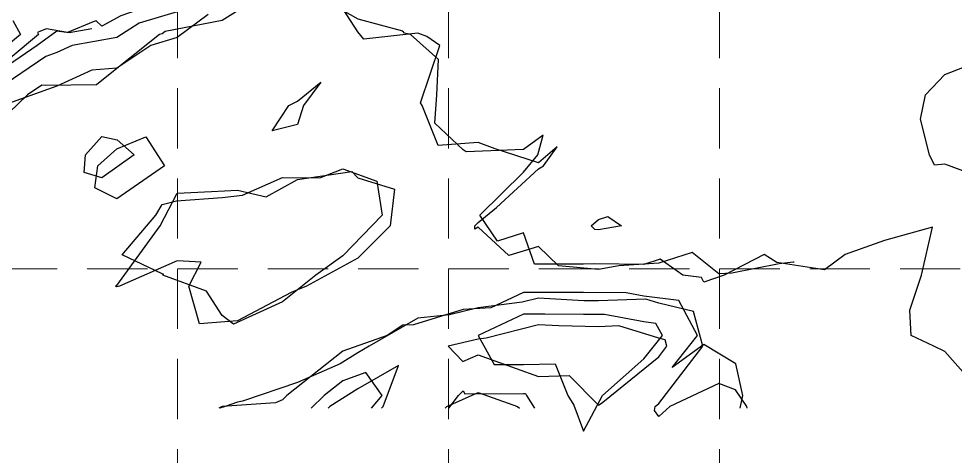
# Model space of a CAD drawing. Header units: inches. Extents: x 2468851 to 2474620, y 7110473 to 7114082.
# Drawn here: x 2470602.4 to 2470913.5, y 7111224.9 to 7111370.3 of the extents above; entities that cross this region are included whole.
import ezdxf

# ---------------------------------------------------------------- set-up
doc = ezdxf.new("R2010")
doc.units = ezdxf.units.IN
doc.header["$MEASUREMENT"] = 0
doc.linetypes.add('HIDDEN', pattern=[0.375, 0.25, -0.125])
for name, color, linetype in [('CONTOURS-MAJ', 250, 'Continuous'), ('CONTOURS-MIN', 250, 'Continuous'), ('GRID', 254, 'HIDDEN'), ('SODDED LOT', 2, 'Continuous')]:
    doc.layers.add(name, color=color, linetype=linetype)

msp = doc.modelspace()

# ---------------------------------------------------------------- hatches: boundary and pattern name
at = {"layer": 'SODDED LOT'}
h = msp.add_hatch(dxfattribs=at)
h.set_pattern_fill('ANSI31', color=256, scale=40, style=0)
edge = h.paths.add_edge_path()
edge.add_line((2471878.14, 7111617.81), (2471733.92, 7111616.99))
edge.add_line((2471733.92, 7111616.99), (2471734.18, 7111508.06))
edge.add_line((2471734.18, 7111508.06), (2471859.31, 7111508.34))
edge.add_arc((2471859.27, 7111527.78), 19.44, 270.1281, 365.8334)
edge.add_line((2471878.6, 7111529.75), (2471878.43, 7111615.84))
edge.add_line((2471878.43, 7111615.84), (2471878.14, 7111617.81))
h.paths.add_polyline_path([(2471515.94, 7111475.91), (2471516.13, 7111331.66), (2471426.75, 7111331.66), (2471425.57, 7111475.63)])
h.paths.add_polyline_path([(2471163.92, 7111825.55), (2471163.11, 7111970.3), (2471074.78, 7111968.28), (2471074.38, 7111826.35)])
h.paths.add_polyline_path([(2470983.7, 7111825.12), (2470983.24, 7111969.87), (2470894.17, 7111968.95), (2470894.63, 7111825.58)])
h.paths.add_polyline_path([(2470462.54, 7111834), (2470614.22, 7111834.65), (2470616.16, 7111789.71), (2470750.69, 7111790.68), (2470751.01, 7111702.42), (2470616.8, 7111702.42), (2470615.83, 7111759), (2470605.81, 7111757.38), (2470463.51, 7111758.67)])
h.paths.add_polyline_path([(2470113.06, 7111496.01), (2470072.97, 7111368.32), (2470108.65, 7111357.77), (2470153.2, 7111347.74), (2470207.79, 7111335.38), (2470236.95, 7111331.19), (2470298.11, 7111325.02), (2470314.47, 7111323.88), (2470322.8, 7111457.64), (2470251.12, 7111464.45), (2470181.78, 7111477.77)])
h.paths.add_polyline_path([(2469651.46, 7111700.86), (2469516.57, 7111699.32), (2469517.53, 7111609.54), (2469562.54, 7111591.28), (2469580.04, 7111585.32), (2469605.81, 7111578.2), (2469620.57, 7111574.84), (2469632.5, 7111573.42), (2469636.94, 7111573.89), (2469641.49, 7111575.41), (2469645.37, 7111578.15), (2469648.39, 7111581.55), (2469651.14, 7111586.66), (2469652.37, 7111591.68), (2469652.18, 7111601.14)])
edge = h.paths.add_edge_path()
edge.add_line((2470431.89, 7111667.04), (2470417.42, 7111666.88))
edge.add_line((2470417.42, 7111666.88), (2470297.6, 7111666.45))
edge.add_line((2470297.6, 7111666.45), (2470297.94, 7111491.19))
edge.add_line((2470297.94, 7111491.19), (2470338, 7111488.45))
edge.add_line((2470338, 7111488.45), (2470383.55, 7111487.7))
edge.add_line((2470383.55, 7111487.7), (2470414.18, 7111488.82))
edge.add_arc((2470413.48, 7111507.87), 19.06, 272.1037, 359.9465)
edge.add_line((2470432.54, 7111507.85), (2470431.94, 7111665.77))
edge.add_line((2470431.94, 7111665.77), (2470431.89, 7111667.04))
h.paths.add_polyline_path([(2470001.06, 7111707.22), (2470149.45, 7111666.19), (2470148.76, 7111841.57), (2470001.33, 7111840.86)])
edge = h.paths.add_edge_path()
edge.add_line((2469778.45, 7111705.57), (2469682.37, 7111705.53))
edge.add_line((2469682.37, 7111705.53), (2469683.62, 7111588.73))
edge.add_arc((2469701.77, 7111588.93), 18.15, 180.6134, 277.0441)
edge.add_line((2469703.99, 7111570.92), (2469779.71, 7111571.39))
edge.add_line((2469779.71, 7111571.39), (2469779.64, 7111586.31))
edge.add_line((2469779.64, 7111586.31), (2469778.45, 7111705.57))
h.paths.add_polyline_path([(2470015.75, 7112006.16), (2470015.99, 7111872), (2470095.33, 7111872.74), (2470094.59, 7112006.9), (2470099.29, 7112006.9), (2470098.86, 7112141.12), (2470021.38, 7112140.9), (2470020.72, 7112007.15)])
h.paths.add_polyline_path([(2469776.58, 7112005.55), (2469856.02, 7112005.8), (2469856.49, 7111871.77), (2469777.08, 7111871.31), (2469777.08, 7111885.96)])
edge = h.paths.add_edge_path()
edge.add_line((2469786.45, 7112005.92), (2469785.68, 7112140.02))
edge.add_line((2469785.68, 7112140.02), (2469713.34, 7112139.91))
edge.add_arc((2469713.38, 7112119.63), 20.27, 90.093, 165.6857)
edge.add_arc((2470143.68, 7112009.84), 464.36, 165.6857, 180.536)
edge.add_line((2469679.34, 7112005.49), (2469785.96, 7112005.86))
edge.add_line((2469785.96, 7112005.86), (2469786.45, 7112005.92))
h.paths.add_polyline_path([(2469649.6, 7111848.84), (2469635.2, 7111848.75), (2469515.35, 7111847.42), (2469515.62, 7111823.32), (2469381.31, 7111821.85), (2469381.93, 7111748.24), (2469396.3, 7111748.24), (2469516.28, 7111749.42), (2469516.06, 7111773.6), (2469650.36, 7111775)])
h.paths.add_polyline_path([(2469651.21, 7112064.55), (2469634.57, 7112066.16), (2469517.7, 7112080.49), (2469516.64, 7112069.09), (2469514.68, 7112044.74), (2469514.3, 7111995.84), (2469514.75, 7111921.62), (2469649.01, 7111922.88), (2469647.99, 7111997.16), (2469648.39, 7112022.09), (2469649.17, 7112040.78)])
h.paths.add_polyline_path([(2469348.37, 7111996.14), (2469333.8, 7111995.88), (2469211.95, 7111994.68), (2469213.43, 7111846.88), (2469349.74, 7111848.08)])
edge = h.paths.add_edge_path()
edge.add_line((2469730.73, 7112440.03), (2469731.15, 7112305.56))
edge.add_line((2469731.15, 7112305.56), (2469808.21, 7112305.54))
edge.add_line((2469808.21, 7112305.54), (2470037.38, 7112306.59))
edge.add_line((2470037.38, 7112306.59), (2470037.82, 7112172.28))
edge.add_line((2470037.82, 7112172.28), (2469741.34, 7112171.2))
edge.add_arc((2469741.22, 7112203.44), 32.23, 246.0227, 270.2078, ccw=False)
edge.add_arc((2469697.26, 7112140.01), 45.9, 47.7551, 171.3864)
edge.add_line((2469651.88, 7112146.88), (2469532.82, 7112163.94))
edge.add_line((2469532.82, 7112163.94), (2469542.24, 7112198.47))
edge.add_line((2469542.24, 7112198.47), (2469562.19, 7112256.01))
edge.add_line((2469562.19, 7112256.01), (2469579.94, 7112304.73))
edge.add_line((2469579.94, 7112304.73), (2469573.93, 7112305.1))
edge.add_line((2469573.93, 7112305.1), (2469573.43, 7112439.53))
edge.add_line((2469573.43, 7112439.53), (2469730.73, 7112440.03))
h.paths.add_polyline_path([(2470018.68, 7112606.6), (2470019.14, 7112472.29), (2470094.74, 7112472.83), (2470094.31, 7112486.95), (2470094.13, 7112606.77)])
h.paths.add_polyline_path([(2469792.37, 7112605.8), (2469792.71, 7112471.2), (2469716.66, 7112471.33), (2469716.66, 7112486.16), (2469716.53, 7112605.8)])
h.paths.add_polyline_path([(2470020.12, 7112140.9), (2470020.45, 7112006.75), (2469864, 7112006.19), (2469863.37, 7112140.41)])
h.paths.add_polyline_path([(2471074.5, 7112290.24), (2471164.61, 7112290.54), (2471163.96, 7112435.01), (2471074.15, 7112434.66)])
edge = h.paths.add_edge_path()
edge.add_line((2471343.8, 7111971.44), (2471344.7, 7112114.95))
edge.add_line((2471344.7, 7112114.95), (2471539.87, 7112116.18))
edge.add_arc((2471539.99, 7112097.82), 18.36, 0.6652, 90.3626, ccw=False)
edge.add_line((2471558.35, 7112098.03), (2471558.44, 7111971.6))
edge.add_line((2471558.44, 7111971.6), (2471343.8, 7111971.44))
h.paths.add_polyline_path([(2471733.95, 7111796.93), (2471589.88, 7111797.21), (2471589.6, 7111707.83), (2471733.95, 7111707.27)])
h.paths.add_polyline_path([(2471256.55, 7111650.5), (2471346.65, 7111651.4), (2471345.56, 7111795.58), (2471256.09, 7111794.88)])
h.paths.add_polyline_path([(2470896.14, 7111649.75), (2470986.24, 7111650.18), (2470985.81, 7111794.06), (2470895.5, 7111793.85)])
h.paths.add_polyline_path([(2471075.94, 7111650.02), (2471166.38, 7111650.42), (2471165.98, 7111506.4), (2471076.34, 7111505.2)])
edge = h.paths.add_edge_path()
edge.add_line((2470616.6, 7111503.76), (2470614.57, 7111613.54))
edge.add_line((2470614.57, 7111613.54), (2470751.96, 7111614.46))
edge.add_line((2470751.96, 7111614.46), (2470752.52, 7111524.23))
edge.add_arc((2470733.02, 7111524.11), 19.51, -88.4919, 0.3567, ccw=False)
edge.add_line((2470733.53, 7111504.61), (2470623.66, 7111504.15))
edge.add_line((2470623.66, 7111504.15), (2470616.6, 7111503.76))
h.paths.add_polyline_path([(2470463.61, 7111603.16), (2470613.04, 7111603.43), (2470612.86, 7111756.91), (2470462.93, 7111757.35)])
h.paths.add_polyline_path([(2469852.56, 7111706.18), (2469854.08, 7111571.62), (2469927.93, 7111571.62), (2469926.61, 7111705.99)])
edge = h.paths.add_edge_path()
edge.add_line((2470297.32, 7111740.55), (2470297.26, 7111841.96))
edge.add_line((2470297.26, 7111841.96), (2470411.86, 7111842.43))
edge.add_arc((2470411.94, 7111822.98), 19.45, 2.0481, 90.236, ccw=False)
edge.add_line((2470431.37, 7111823.68), (2470431.8, 7111741.01))
edge.add_line((2470431.8, 7111741.01), (2470297.32, 7111740.55))
h.paths.add_polyline_path([(2470148.95, 7111841.35), (2470149.53, 7111666.08), (2470297.52, 7111666.62), (2470296.95, 7111841.9)])
h.paths.add_polyline_path([(2470001.09, 7111840.81), (2469926.23, 7111840.4), (2469926.77, 7111706.44), (2470001.47, 7111706.6)])
h.paths.add_polyline_path([(2469683.69, 7111706.18), (2469852.19, 7111706.18), (2469851.39, 7111840.13), (2469708.56, 7111840.13), (2469694.21, 7111838.66), (2469687.03, 7111833.81), (2469682.17, 7111824.5), (2469681.4, 7111811.11), (2469682.35, 7111706.12)])
h.paths.add_polyline_path([(2469381.01, 7112045.7), (2469514.27, 7112044.48), (2469517.52, 7112080.63), (2469651.2, 7112064.38), (2469658.51, 7112108.24), (2469658.51, 7112116.77), (2469656.48, 7112120.02), (2469653.23, 7112126.93), (2469652.82, 7112135.05), (2469650.38, 7112142.36), (2469650.38, 7112146.42), (2469532.96, 7112162.67), (2469523.62, 7112122.46), (2469389.54, 7112138.3), (2469384.67, 7112102.56), (2469381.42, 7112070.88)])
h.paths.add_polyline_path([(2470183.62, 7112307.12), (2470258.33, 7112308.1), (2470258, 7112441.02), (2470182.97, 7112441.02)])
h.paths.add_polyline_path([(2470033.71, 7112306.58), (2470108.63, 7112307.6), (2470107.61, 7112441.33), (2470033.02, 7112440.99)])
h.paths.add_polyline_path([(2469731.5, 7112305.73), (2469808.52, 7112305.95), (2469807.86, 7112440.37), (2469731.08, 7112440.06)])
h.paths.add_polyline_path([(2469437.23, 7112304.73), (2469573.71, 7112305.3), (2469572.86, 7112439.76), (2469497.13, 7112438.91), (2469488.66, 7112437.5), (2469481.59, 7112432.69), (2469477.35, 7112427.05), (2469474.24, 7112416.03)])
h.paths.add_polyline_path([(2470320.44, 7112607.52), (2470321.11, 7112473.23), (2470245.46, 7112472.87), (2470245.08, 7112607.02)])
h.paths.add_polyline_path([(2470177.76, 7112007.29), (2470416.4, 7112007.94), (2470430.92, 7112007.8), (2470430.5, 7112122.83), (2470430.45, 7112123.93), (2470430.28, 7112125.48), (2470430.04, 7112126.7), (2470429.95, 7112127.17), (2470429.65, 7112128.23), (2470429.51, 7112128.71), (2470428.96, 7112130.17), (2470428.29, 7112131.61), (2470427.44, 7112133.03), (2470426.6, 7112134.28), (2470425.56, 7112135.6), (2470424.51, 7112136.68), (2470423.41, 7112137.67), (2470421.96, 7112138.8), (2470420.8, 7112139.55), (2470419.24, 7112140.4), (2470417.84, 7112141.02), (2470416.4, 7112141.53), (2470415.05, 7112141.89), (2470413.14, 7112142.22), (2470411.73, 7112142.37), (2470177.16, 7112141.43)])
h.paths.add_polyline_path([(2470605.08, 7112373.61), (2470460.62, 7112373.35), (2470460.51, 7112450.56), (2470529.82, 7112450.15), (2470604.97, 7112450.55)])

# ---------------------------------------------------------------- linework, layer by layer
at = {"layer": 'CONTOURS-MAJ', "color": 42, "elevation": 580}
for points in [[(2470678.7, 7111391.63), (2470676.05, 7111391.05), (2470670, 7111390.73), (2470662.75, 7111385), (2470650, 7111376.05), (2470636.27, 7111371.27), (2470630, 7111367.87), (2470628.04, 7111369.6), (2470627.14, 7111369.22), (2470618.6, 7111365.67), (2470618.6, 7111365.67), (2470618.6, 7111365.67), (2470618.6, 7111365.67), (2470611.54, 7111366.92), (2470609.64, 7111366.13), (2470608.58, 7111365.69), (2470608.96, 7111365), (2470590, 7111349.32)], [(2470626.66, 7111366.9), (2470619.16, 7111365.59), (2470614.99, 7111366.18), (2470608.5, 7111361.42), (2470594.99, 7111352.21), (2470582.23, 7111348.66), (2470574.99, 7111346.47), (2470556.26, 7111342.69), (2470554.99, 7111344.8), (2470553.99, 7111341.42), (2470552.6, 7111339.03), (2470550.94, 7111336.03)]]:
    msp.add_lwpolyline(points, dxfattribs=at)
at = {"layer": 'CONTOURS-MIN', "color": 42}
for points, elevation in [([(2470682.74, 7111377.74), (2470670, 7111369.73), (2470651.05, 7111366.05), (2470650, 7111365.31), (2470649.1, 7111365), (2470630, 7111349.76), (2470628.15, 7111348.35), (2470611.27, 7111348.05), (2470610, 7111348.19), (2470605.32, 7111345), (2470590, 7111330.42)], 578), ([(2470682.74, 7111377.74), (2470670, 7111369.73), (2470651.05, 7111366.05), (2470650, 7111365.31), (2470649.1, 7111365), (2470630, 7111349.76), (2470628.15, 7111348.35), (2470611.27, 7111348.05), (2470610, 7111348.19), (2470605.32, 7111345), (2470590, 7111330.42)], 578), ([(2470860, 7111289.39), (2470859.63, 7111289.37), (2470854.99, 7111288.8), (2470839.29, 7111285.72), (2470834.99, 7111285.52), (2470826.12, 7111292.56), (2470814.99, 7111289.01), (2470801.68, 7111288.11), (2470794.99, 7111286.96), (2470781.69, 7111288.12), (2470774.99, 7111294.55), (2470765.13, 7111291.56), (2470754.99, 7111300.98), (2470753.94, 7111300.37), (2470753.93, 7111301.42), (2470754.99, 7111302.55), (2470761.13, 7111307.56), (2470774.99, 7111320.43), (2470776.75, 7111321.42), (2470781.25, 7111327.68), (2470774.99, 7111322.42), (2470760.61, 7111327.05), (2470754.99, 7111329.14), (2470741.69, 7111328.13), (2470736.41, 7111341.42), (2470735.89, 7111342.32), (2470742.24, 7111361.42), (2470737.96, 7111364.39), (2470734.99, 7111365.51), (2470717, 7111363.44), (2470714.99, 7111365.9), (2470708.97, 7111375.4)], 578), ([(2470654.99, 7111372.63), (2470642.33, 7111368.76), (2470634.99, 7111364.01), (2470620.15, 7111361.42), (2470614.99, 7111359.09), (2470611.35, 7111357.78), (2470594.99, 7111346.62)], 579), ([(2470665.26, 7111371.69), (2470654.99, 7111364.08), (2470646.31, 7111361.42), (2470634.99, 7111353.85), (2470626.71, 7111353.14), (2470614.99, 7111347.85), (2470597.13, 7111341.42)], 578), ([(2470916.89, 7111251.89), (2470910, 7111259.64), (2470906.42, 7111261.42), (2470898.81, 7111265), (2470898.41, 7111273.41), (2470902.25, 7111285), (2470905.96, 7111300.96), (2470890, 7111296.62), (2470876.89, 7111291.89), (2470870, 7111286.82), (2470854.22, 7111289.22), (2470850, 7111291.97), (2470836.73, 7111285), (2470830, 7111282.75), (2470829.22, 7111284.22), (2470823, 7111285), (2470815.4, 7111290.4), (2470810, 7111288.58), (2470793.78, 7111288.78), (2470790, 7111288.7), (2470773.74, 7111288.74), (2470770, 7111299.16), (2470761.4, 7111296.4), (2470755.58, 7111305), (2470770, 7111319.26), (2470774.87, 7111325), (2470776.6, 7111331.6), (2470770, 7111326.81), (2470751.03, 7111326.03), (2470750, 7111326.71), (2470740.57, 7111335.57), (2470741.22, 7111345), (2470741.79, 7111356.79), (2470732.48, 7111365), (2470730.49, 7111365.49), (2470730, 7111366.13), (2470715.13, 7111370.13), (2470710, 7111373.05)], 578), ([(2470916.89, 7111251.89), (2470910, 7111259.64), (2470906.42, 7111261.42), (2470898.81, 7111265), (2470898.41, 7111273.41), (2470902.25, 7111285), (2470905.96, 7111300.96), (2470890, 7111296.62), (2470876.89, 7111291.89), (2470870, 7111286.82), (2470854.22, 7111289.22), (2470850, 7111291.97), (2470836.73, 7111285), (2470830, 7111282.75), (2470829.22, 7111284.22), (2470823, 7111285), (2470815.4, 7111290.4), (2470810, 7111288.58), (2470793.78, 7111288.78), (2470790, 7111288.7), (2470773.74, 7111288.74), (2470770, 7111299.16), (2470761.4, 7111296.4), (2470755.58, 7111305), (2470770, 7111319.26), (2470774.87, 7111325), (2470776.6, 7111331.6), (2470770, 7111326.81), (2470751.03, 7111326.03), (2470750, 7111326.71), (2470740.57, 7111335.57), (2470741.22, 7111345), (2470741.79, 7111356.79), (2470732.48, 7111365), (2470730.49, 7111365.49), (2470730, 7111366.13), (2470715.13, 7111370.13), (2470710, 7111373.05)], 578), ([(2470600.4, 7111369.69), (2470602.93, 7111365), (2470590, 7111354.3)], 581), ([(2470600.4, 7111369.69), (2470602.93, 7111365), (2470590, 7111354.3)], 581), ([(2470841.99, 7111240.79), (2470842.95, 7111245), (2470840.59, 7111255.59), (2470830, 7111262.06), (2470819.4, 7111254.4), (2470827.83, 7111265), (2470821.63, 7111276.63), (2470810, 7111278.1), (2470804.17, 7111279.17), (2470790, 7111279.24), (2470784.29, 7111279.29), (2470770, 7111279.31), (2470759.17, 7111274.17), (2470750, 7111273.62), (2470733.53, 7111268.53), (2470730, 7111268.48), (2470724.71, 7111265), (2470710, 7111259.79), (2470691.45, 7111245), (2470690, 7111243.59), (2470687.64, 7111242.64), (2470670, 7111241.4), (2470668.85, 7111240.79)], 577), ([(2470841.99, 7111240.79), (2470842.95, 7111245), (2470840.59, 7111255.59), (2470830, 7111262.06), (2470819.4, 7111254.4), (2470827.83, 7111265), (2470821.63, 7111276.63), (2470810, 7111278.1), (2470804.17, 7111279.17), (2470790, 7111279.24), (2470784.29, 7111279.29), (2470770, 7111279.31), (2470759.17, 7111274.17), (2470750, 7111273.62), (2470733.53, 7111268.53), (2470730, 7111268.48), (2470724.71, 7111265), (2470710, 7111259.79), (2470691.45, 7111245), (2470690, 7111243.59), (2470687.64, 7111242.64), (2470670, 7111241.4), (2470668.85, 7111240.79)], 577), ([(2470844.39, 7111240.79), (2470844.24, 7111241.42), (2470840.5, 7111246.94), (2470834.99, 7111248.99), (2470818.68, 7111241.42), (2470814.99, 7111238.09), (2470813.62, 7111240.06), (2470813.81, 7111241.42), (2470814.99, 7111242.38), (2470829.64, 7111261.42), (2470826.55, 7111272.98), (2470814.99, 7111275.73), (2470810.65, 7111277.09), (2470794.99, 7111276.48), (2470790.13, 7111276.57), (2470774.99, 7111277.46), (2470769.65, 7111276.09), (2470754.99, 7111274.14), (2470745.48, 7111271.91), (2470734.99, 7111270.78), (2470718.78, 7111261.42), (2470714.99, 7111259.25), (2470709.14, 7111255.58), (2470694.99, 7111249.4), (2470676.7, 7111243.13), (2470674.99, 7111242.83), (2470670.99, 7111241.42), (2470669.2, 7111240.79)], 577), ([(2470722.89, 7111240.79), (2470723.43, 7111241.42), (2470728.58, 7111255.01), (2470714.99, 7111247.22), (2470705.76, 7111241.42), (2470705.21, 7111240.79)], 576), ([(2470719.59, 7111240.79), (2470723.05, 7111245), (2470717.65, 7111252.65), (2470710, 7111249.94), (2470703.8, 7111245), (2470699.49, 7111240.79)], 576), ([(2470719.59, 7111240.79), (2470723.05, 7111245), (2470717.65, 7111252.65), (2470710, 7111249.94), (2470703.8, 7111245), (2470699.49, 7111240.79)], 576), ([(2470743.99, 7111240.79), (2470744.58, 7111241.42), (2470754.99, 7111246.05), (2470758.38, 7111244.81), (2470768.01, 7111241.42), (2470768.77, 7111240.79)], 577), ([(2470745.26, 7111240.79), (2470748.51, 7111245), (2470750, 7111246.62), (2470750.58, 7111245.58), (2470770, 7111245.71), (2470770.72, 7111245.72), (2470771.01, 7111245), (2470773.69, 7111240.79)], 577), ([(2470745.26, 7111240.79), (2470748.51, 7111245), (2470750, 7111246.62), (2470750.58, 7111245.58), (2470770, 7111245.71), (2470770.72, 7111245.72), (2470771.01, 7111245), (2470773.69, 7111240.79)], 577)]:
    msp.add_lwpolyline(points, dxfattribs=dict(at, elevation=elevation))
for points, elevation in [([(2470906.63, 7111321.63), (2470904.89, 7111325), (2470901.95, 7111336.95), (2470903.57, 7111345), (2470910, 7111351.74), (2470921.11, 7111356.11), (2470930, 7111363.2), (2470947.47, 7111362.47), (2470948.59, 7111345), (2470944.76, 7111339.76), (2470940.68, 7111325), (2470930, 7111315.91), (2470922.35, 7111317.35), (2470910, 7111321.92)], 579), ([(2470906.63, 7111321.63), (2470904.89, 7111325), (2470901.95, 7111336.95), (2470903.57, 7111345), (2470910, 7111351.74), (2470921.11, 7111356.11), (2470930, 7111363.2), (2470947.47, 7111362.47), (2470948.59, 7111345), (2470944.76, 7111339.76), (2470940.68, 7111325), (2470930, 7111315.91), (2470922.35, 7111317.35), (2470910, 7111321.92)], 579), ([(2470686.57, 7111333), (2470692.12, 7111341.42), (2470694.99, 7111342.88), (2470702.73, 7111349.17), (2470696.98, 7111341.42), (2470694.99, 7111335.1)], 578), ([(2470624.13, 7111319.13), (2470624.54, 7111325), (2470630, 7111331.19), (2470635.04, 7111330.04), (2470640.69, 7111325), (2470630, 7111317.35)], 578), ([(2470624.13, 7111319.13), (2470624.54, 7111325), (2470630, 7111331.19), (2470635.04, 7111330.04), (2470640.69, 7111325), (2470630, 7111317.35)], 578), ([(2470627.68, 7111314.12), (2470628.68, 7111321.42), (2470634.99, 7111327.07), (2470644.64, 7111331.07), (2470650.75, 7111321.42), (2470634.99, 7111310.47)], 578), ([(2470634.86, 7111281.29), (2470634.53, 7111281.42), (2470634.99, 7111281.66), (2470649.39, 7111301.42), (2470654.99, 7111312.31), (2470666.41, 7111312.85), (2470674.99, 7111313.29), (2470684.62, 7111311.05), (2470694.99, 7111316.88), (2470713.07, 7111319.51), (2470714.99, 7111317.4), (2470727.16, 7111313.59), (2470725.79, 7111301.42), (2470714.99, 7111290.66), (2470698, 7111281.42), (2470694.99, 7111280.23), (2470692.89, 7111279.32), (2470674.99, 7111269.85), (2470662.47, 7111268.9), (2470658.86, 7111281.42), (2470662.92, 7111289.35), (2470654.99, 7111289.8), (2470635.8, 7111281.42), (2470634.99, 7111281.2)], 578), ([(2470664.75, 7111279.75), (2470650.21, 7111285), (2470650.41, 7111285.41), (2470650, 7111285.54), (2470636.76, 7111291.76), (2470647.92, 7111305), (2470650, 7111308.54), (2470654.81, 7111309.81), (2470670, 7111310.92), (2470676.67, 7111311.67), (2470690, 7111317.54), (2470702.39, 7111317.39), (2470710, 7111320.36), (2470721.35, 7111316.35), (2470723.07, 7111305), (2470710, 7111291.52), (2470701.12, 7111285), (2470690, 7111276.22), (2470673.75, 7111268.75), (2470670, 7111271.6)], 578), ([(2470664.75, 7111279.75), (2470650.21, 7111285), (2470650.41, 7111285.41), (2470650, 7111285.54), (2470636.76, 7111291.76), (2470647.92, 7111305), (2470650, 7111308.54), (2470654.81, 7111309.81), (2470670, 7111310.92), (2470676.67, 7111311.67), (2470690, 7111317.54), (2470702.39, 7111317.39), (2470710, 7111320.36), (2470721.35, 7111316.35), (2470723.07, 7111305), (2470710, 7111291.52), (2470701.12, 7111285), (2470690, 7111276.22), (2470673.75, 7111268.75), (2470670, 7111271.6)], 578), ([(2470793.78, 7111300.21), (2470792.51, 7111301.42), (2470794.99, 7111303.55), (2470798.1, 7111304.53), (2470802.64, 7111301.42), (2470794.99, 7111300.1)], 579), ([(2470784.75, 7111245), (2470786.79, 7111241.79), (2470790, 7111233.2), (2470796.29, 7111245), (2470810, 7111257.2), (2470816.2, 7111265), (2470814.04, 7111269.04), (2470810, 7111269.55), (2470796.95, 7111271.95), (2470790, 7111271.99), (2470777.11, 7111272.11), (2470770, 7111272.12), (2470754.99, 7111265), (2470760.33, 7111255.33), (2470770, 7111255.4), (2470780.54, 7111255.54)], 576), ([(2470784.75, 7111245), (2470786.79, 7111241.79), (2470790, 7111233.2), (2470796.29, 7111245), (2470810, 7111257.2), (2470816.2, 7111265), (2470814.04, 7111269.04), (2470810, 7111269.55), (2470796.95, 7111271.95), (2470790, 7111271.99), (2470777.11, 7111272.11), (2470770, 7111272.12), (2470754.99, 7111265), (2470760.33, 7111255.33), (2470770, 7111255.4), (2470780.54, 7111255.54)], 576), ([(2470745.04, 7111261.42), (2470749.91, 7111256.34), (2470754.99, 7111258.6), (2470767.58, 7111254.01), (2470774.99, 7111251.4), (2470785.24, 7111251.68), (2470794.99, 7111241.85), (2470796.37, 7111242.81), (2470814.99, 7111257.92), (2470817.68, 7111261.42), (2470817.12, 7111263.55), (2470814.99, 7111264.06), (2470801.77, 7111268.2), (2470794.99, 7111267.93), (2470781.75, 7111268.18), (2470774.99, 7111268.58), (2470757.68, 7111264.12), (2470754.99, 7111263.76)], 576)]:
    msp.add_lwpolyline(points, close=True, dxfattribs=dict(at, elevation=elevation))
at = {"layer": 'GRID', "color": 252, "linetype": 'HIDDEN', "lineweight": 0, "ltscale": 80}
for p, q in [((2470655.16, 7113987.19), (2470655.16, 7110836.8)), ((2470745.16, 7113987.19), (2470745.16, 7110836.8)), ((2470835.16, 7113987.19), (2470835.16, 7110836.8)), ((2468945.16, 7111287.19), (2474525.16, 7111287.19))]:
    msp.add_line(p, q, dxfattribs=at)

doc.saveas('drawing.dxf')
